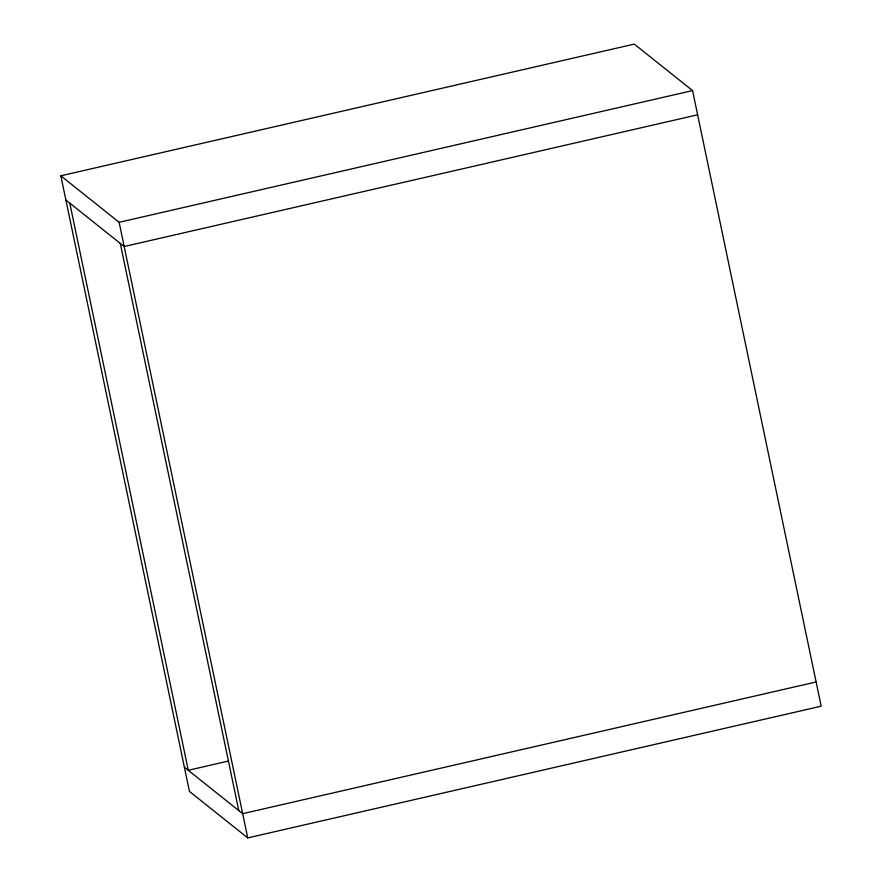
<?xml version="1.0" encoding="UTF-8"?>
<svg xmlns="http://www.w3.org/2000/svg" width="882" height="882" viewBox="0 0 882 882"><rect width="100%" height="100%" fill="white"/><g stroke="black" fill="none" stroke-linecap="round" stroke-linejoin="round"><path stroke-width="1.32" d="M60.825 175.805L634.268 44.1L692.568 90.592L821.175 706.195L247.732 837.9L189.432 791.408L60.825 175.805L119.125 222.308L247.732 837.9M119.125 222.308L692.568 90.592M697.629 114.814L124.186 246.519L65.885 200.027M228.559 761.045L188.274 770.295L69.788 203.136M816.115 681.973L242.671 813.689L184.371 767.186M120.283 243.41L238.779 810.569"/></g></svg>
